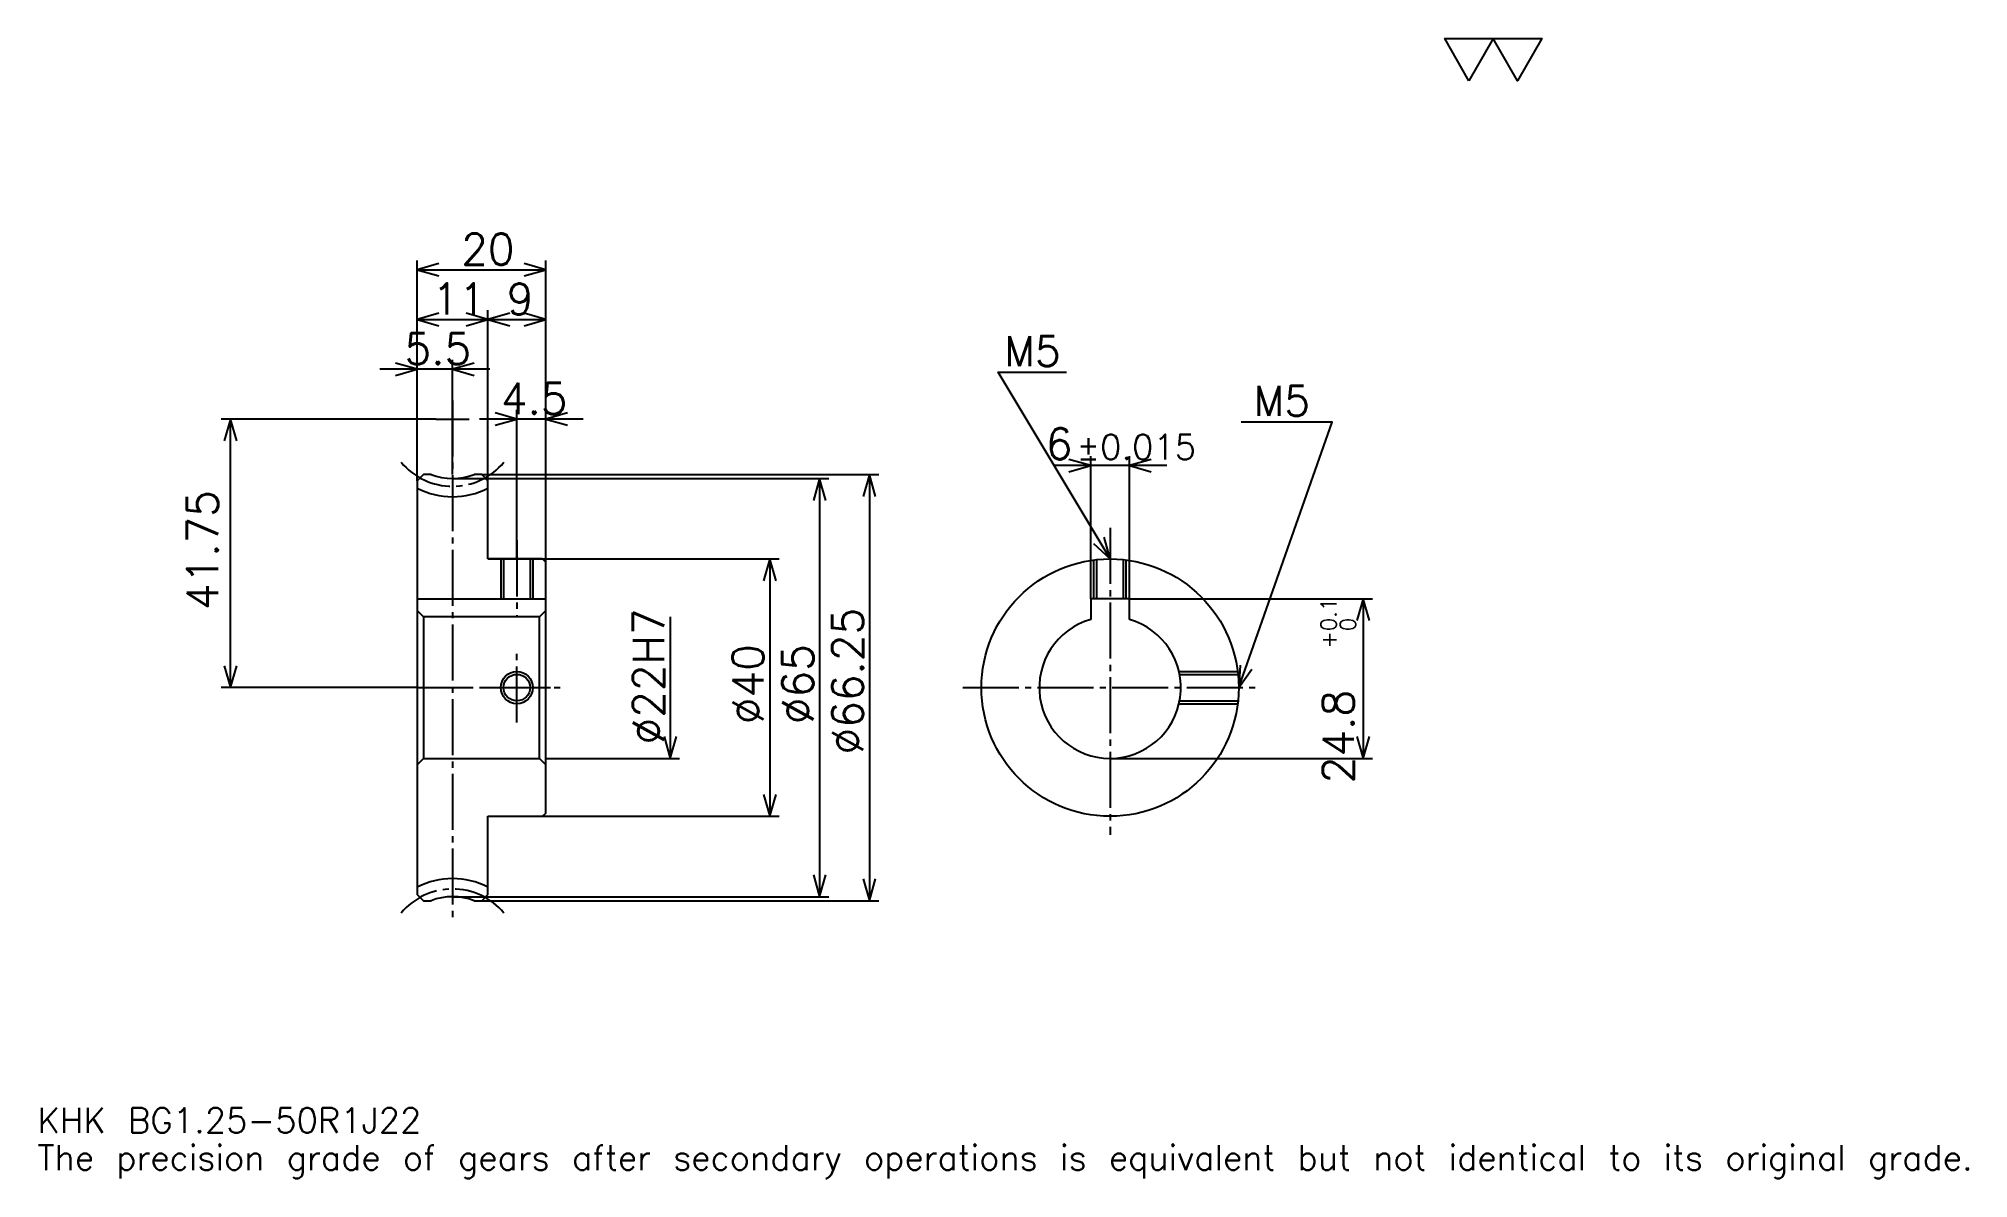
# Model space of a CAD drawing. Extents: x 10 to 310, y 4 to 181.
import ezdxf

# ---------------------------------------------------------------- set-up
doc = ezdxf.new("R2010")
doc.units = 0
doc.linetypes.add('DASHDOT', pattern=[11.612903, 8.709677, -0.967742, 0.967742, -0.967742])
doc.layers.get('0').update_dxf_attribs({"linetype": 'CONTINUOUS'})
doc.layers.add('DASHDOT', color=6, linetype='DASHDOT')
doc.styles.add('KANJI', font='TXT', dxfattribs={"bigfont": 'BIGFONT'})

msp = doc.modelspace()

# ---------------------------------------------------------------- linework, layer by layer
at = {"color": 5}
for p, q in [((68.709679, 112.963707), (68.709679, 146.266129)), ((68.709679, 144.814514), (88.709679, 144.814514)), ((88.709679, 112.963707), (88.709679, 146.266129)), ((79.709679, 112.963707), (79.709679, 138.5242)), ((68.709679, 137.072571), (79.709679, 137.072571)), ((79.709679, 137.072571), (88.709679, 137.072571)), ((80.016129, 129.330643), (62.903229, 129.330643)), ((74.209679, 112.963707), (74.209679, 130.782257)), ((84.209679, 112.963707), (84.209679, 123.040321)), ((71.612907, 121.588707), (38.225807, 121.588707)), ((39.677422, 79.838707), (39.677422, 121.588707)), ((94.516129, 121.588707), (78.403229, 121.588707)), ((185.258057, 114.354836), (167.645172, 114.354836)), ((173.451614, 93.63871), (173.451614, 115.80645)), ((179.451614, 93.63871), (179.451614, 115.80645)), ((68.709679, 111.995964), (68.709679, 112.963707)), ((74.209679, 112.338707), (88.709679, 112.338707)), ((78.741936, 112.963707), (88.709679, 112.963707)), ((79.709679, 111.995964), (79.709679, 112.963707)), ((84.209679, 99.838707), (84.209679, 112.963707)), ((84.209679, 99.838707), (84.209679, 112.963707)), ((88.709679, 112.963707), (140.483887, 112.963707)), ((88.709679, 99.338707), (88.709679, 112.963707)), ((88.709679, 112.338707), (132.741943, 112.338707)), ((131.290329, 112.338707), (131.290329, 47.338707)), ((139.032257, 112.963707), (139.032257, 46.713707)), ((79.709679, 99.838707), (88.709679, 99.838707)), ((88.709679, 99.838707), (125, 99.838707)), ((123.548386, 99.838707), (123.548386, 59.838707)), ((179.451614, 93.63871), (217.258057, 93.63871)), ((215.806458, 93.63871), (215.806458, 68.838707)), ((108.064514, 90.838707), (108.064514, 68.838707)), ((68.709679, 79.838707), (38.225807, 79.838707)), ((88.709679, 68.838707), (109.516129, 68.838707)), ((176.451614, 68.838707), (217.258057, 68.838707)), ((79.709679, 59.838707), (88.709679, 59.838707)), ((88.709679, 59.838707), (125, 59.838707)), ((74.209679, 47.338707), (88.709679, 47.338707)), ((78.741936, 46.713707), (88.709679, 46.713707)), ((88.709679, 47.338707), (132.741943, 47.338707)), ((88.709679, 46.713707), (140.483887, 46.713707))]:
    msp.add_line(p, q, dxfattribs=at)
at = {"color": 4}
for p, q in [((68.709679, 93.63871), (88.709679, 93.63871)), ((88.709679, 91.838707), (87.709679, 90.838707)), ((68.709679, 67.838707), (69.709679, 68.838707)), ((88.709679, 67.838707), (87.709679, 68.838707))]:
    msp.add_line(p, q, dxfattribs=at)
at = {"color": 7}
msp.add_lwpolyline([(232.258072, 174.193542), (228.483871, 180.735474), (243.580658, 180.735474), (239.806458, 174.193542), (236.032272, 180.735474), (232.258072, 174.193542)], dxfattribs=at)
at = {"color": 5}
for points in [[(72.096779, 145.782257), (68.709679, 144.814514), (72.096779, 143.846771)], [(85.322586, 143.846771), (88.709679, 144.814514), (85.322586, 145.782257)], [(72.096779, 138.040314), (68.709679, 137.072571), (72.096779, 136.104828)], [(76.322578, 136.104828), (79.709679, 137.072571), (76.322578, 138.040314)], [(83.096771, 138.040314), (79.709679, 137.072571), (83.096771, 136.104828)], [(85.322586, 136.104828), (88.709679, 137.072571), (85.322586, 138.040314)], [(65.322578, 128.3629), (68.709679, 129.330643), (65.322578, 130.298386)], [(77.596771, 130.298386), (74.209679, 129.330643), (77.596771, 128.3629)], [(176.451614, 99.838707), (159.032257, 128.870972), (169.677429, 128.870972)], [(40.645161, 118.201614), (39.677422, 121.588707), (38.709679, 118.201614)], [(80.822586, 120.620964), (84.209679, 121.588707), (80.822586, 122.55645)], [(92.096771, 122.55645), (88.709679, 121.588707), (92.096771, 120.620964)], [(196.451614, 79.838707), (210.967743, 121.129028), (196.838715, 121.129028)], [(170.064514, 113.387093), (173.451614, 114.354836), (170.064514, 115.322578)], [(182.838715, 115.322578), (179.451614, 114.354836), (182.838715, 113.387093)], [(132.258072, 108.951614), (131.290329, 112.338707), (130.322586, 108.951614)], [(140, 109.576614), (139.032257, 112.963707), (138.064514, 109.576614)], [(173.879135, 102.245224), (176.451614, 99.838707), (175.538788, 103.24102)], [(124.516129, 96.451614), (123.548386, 99.838707), (122.580643, 96.451614)], [(216.7742, 90.25161), (215.806458, 93.63871), (214.838715, 90.25161)], [(38.709679, 83.225807), (39.677422, 79.838707), (40.645161, 83.225807)], [(196.662018, 83.355049), (196.451614, 79.838707), (198.487946, 82.71312)], [(107.096771, 72.225807), (108.064514, 68.838707), (109.032257, 72.225807)], [(214.838715, 72.225807), (215.806458, 68.838707), (216.7742, 72.225807)], [(122.580643, 63.225803), (123.548386, 59.838707), (124.516129, 63.225803)], [(130.322586, 50.725803), (131.290329, 47.338707), (132.258072, 50.725803)], [(138.064514, 50.100803), (139.032257, 46.713707), (140, 50.100803)]]:
    msp.add_lwpolyline(points, dxfattribs=at)
at = {"color": 4}
for points in [[(70.867241, 112.963707), (69.677422, 112.963707), (68.709679, 111.995964), (68.709679, 67.838707)], [(79.709679, 99.838707), (79.709679, 111.995964), (78.741936, 112.963707), (77.552116, 112.963707)], [(79.709679, 59.838707), (88.209679, 59.838707), (88.709679, 60.338707), (88.709679, 99.338707), (88.209679, 99.838707), (79.709679, 99.838707)], [(81.709679, 99.838707), (81.709679, 93.63871)], [(82.144676, 99.838707), (82.144676, 93.63871)], [(86.274681, 99.838707), (86.274681, 93.63871)], [(86.709679, 99.838707), (86.709679, 93.63871)], [(173.951614, 93.63871), (173.951614, 99.681839)], [(174.386612, 93.63871), (174.386612, 99.731812)], [(178.516617, 93.63871), (178.516617, 99.731812)], [(178.951614, 93.63871), (178.951614, 99.681839)], [(179.451614, 90.421715), (179.451614, 93.63871), (173.451614, 93.63871), (173.451614, 90.421715)], [(68.709679, 91.838707), (69.709679, 90.838707), (69.709679, 68.838707), (87.709679, 68.838707), (87.709679, 90.838707), (69.709679, 90.838707)], [(187.163757, 82.338707), (196.294739, 82.338707)], [(187.256042, 81.903709), (196.344727, 81.903709)], [(187.163757, 77.338707), (196.294739, 77.338707)], [(187.256042, 77.773705), (196.344727, 77.773705)], [(68.709679, 67.838707), (68.709679, 47.68145), (69.677422, 46.713707), (70.867241, 46.713707)], [(77.552116, 46.713707), (78.741936, 46.713707), (79.709679, 47.68145), (79.709679, 59.838707)]]:
    msp.add_lwpolyline(points, dxfattribs=at)
for centre, radius in [((176.451614, 79.838707), 20), ((84.209679, 79.838707), 2.065)]:
    msp.add_circle(centre, radius, dxfattribs=at)
at = {"color": 7}
msp.add_circle((84.209679, 79.838707), 2.5, dxfattribs=at)
at = {"color": 4}
for centre, radius, start, end in [((74.209679, 121.588707), 9.25, 248.81721776, 291.18278402), ((74.209679, 121.588707), 12.063, 242.87458882, 297.12541118), ((176.451614, 79.838707), 11, 105.82662089, 74.17337911), ((74.209679, 38.088707), 12.063, 62.87458882, 117.12541118), ((74.209679, 38.088707), 9.25, 68.81721598, 111.18278224)]:
    msp.add_arc(centre, radius, start, end, dxfattribs=at)
at = {"layer": 'DASHDOT', "color": 7}
for p, q in [((74.209679, 124.491928), (74.209679, 43.810482)), ((71.612907, 121.588707), (76.80645, 121.588707)), ((176.451614, 104.677414), (176.451614, 56.935482)), ((68.709679, 79.838707), (91.6129, 79.838707)), ((153.548386, 79.838707), (199.354828, 79.838707))]:
    msp.add_line(p, q, dxfattribs=at)
for points in [[(84.209679, 102.741928), (84.209679, 90.735481)], [(84.209679, 74.435478), (84.209679, 85.241936)], [(78.80645, 79.838707), (89.6129, 79.838707)]]:
    msp.add_lwpolyline(points, dxfattribs=at)
for centre, start, end in [((74.209679, 121.588707), 220.00000049, 319.99999951), ((74.209679, 38.088707), 40.00000049, 139.99999951)]:
    msp.add_arc(centre, 10.445, start, end, dxfattribs=at)

# ---------------------------------------------------------------- texts
at = {"color": 7, "style": 'KANJI'}
for s, height, p in [('20', 4.83871, (75.564514, 145.588715)), ('11', 4.83871, (71.064514, 137.846771)), ('9', 4.83871, (82.6371, 137.846771)), ('5.5', 4.83871, (66.741936, 130.104828)), ('M5', 4.645161, (160, 129.838715)), ('4.5', 4.83871, (81.741936, 122.3629)), ('M5', 4.645161, (198.7742, 122.096771)), ('6', 4.83871, (166.463562, 115.322578)), ('%%p0.015', 3.870968, (171.253296, 115.322578)), ('KHK BG1.25-50R1J22', 3.870968, (9.67742, 10.645162)), ('The precision grade of gears after secondary operations is equivalent but not identical to its original grade.', 3.870968, (9.67742, 4.83871))]:
    msp.add_text(s, height=height, dxfattribs=at).set_placement(p)
for s, height, p in [('41.75', 4.83871, (37.741936, 91.883064)), ('%%c22H7', 4.83871, (107.096771, 71.008064)), ('%%c66.25', 4.83871, (138.064514, 69.435486)), ('0.1', 2.419355, (211.645172, 88.615341)), ('0', 2.419355, (214.645172, 88.615341)), ('+', 2.419355, (211.645172, 85.905663)), ('%%c40', 4.83871, (122.580643, 74.153221)), ('%%c65', 4.83871, (130.322586, 74.153229)), ('24.8', 4.83871, (214.354828, 64.961815))]:
    msp.add_text(s, height=height, rotation=90, dxfattribs=at).set_placement(p)

doc.saveas('drawing.dxf')
